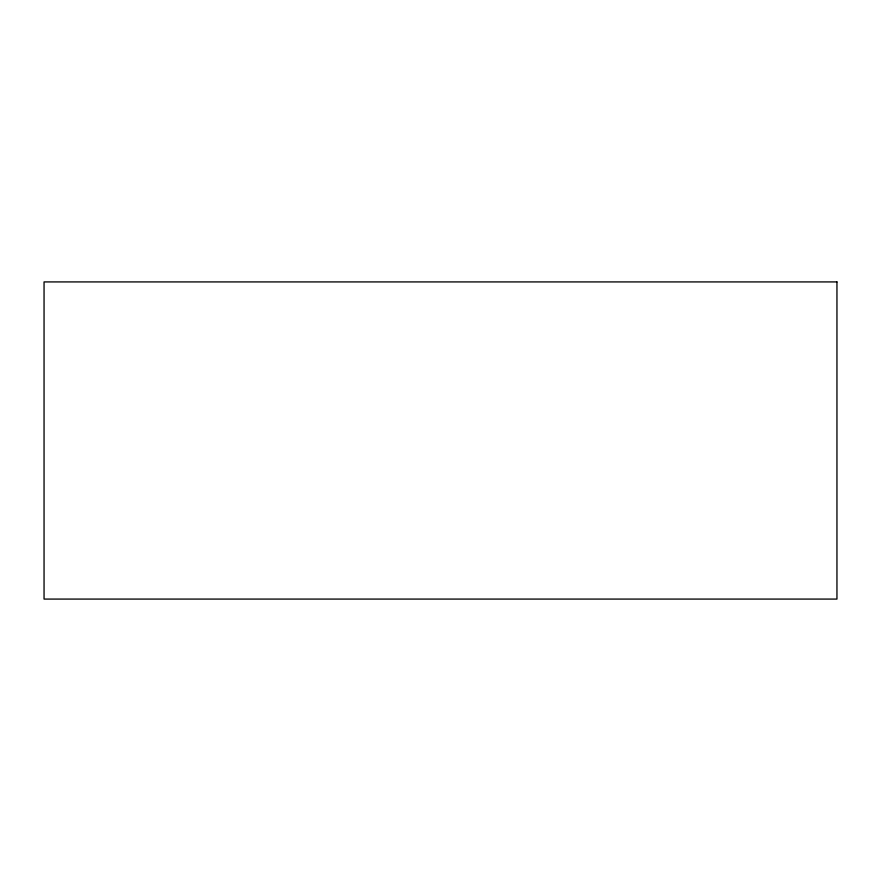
<?xml version="1.0" encoding="UTF-8"?>
<svg xmlns="http://www.w3.org/2000/svg" width="881" height="881" viewBox="0 0 881 881"><rect width="100%" height="100%" fill="white"/><g stroke="black" fill="none" stroke-linecap="round" stroke-linejoin="round"><path stroke-width="1.32" d="M836.95 281.92L44.05 281.92L44.05 599.08L836.95 599.08L836.95 281.92"/></g></svg>
